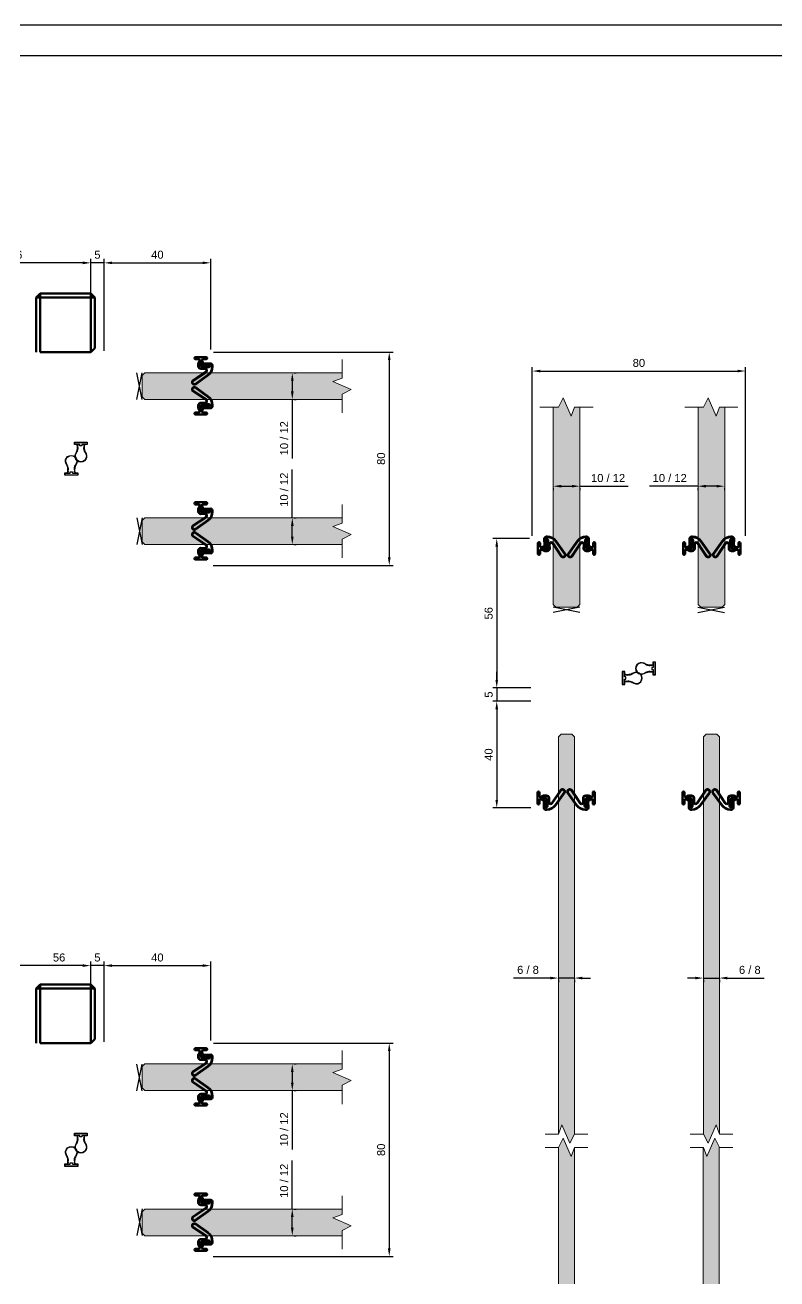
# Model space of a CAD drawing. Header units: millimetres. Extents: x 2781 to 3978, y 2153 to 2994.
# Drawn here: x 3499.7 to 3781.8, y 2524 to 2994.2 of the extents above; entities that cross this region are included whole.
import ezdxf

# ---------------------------------------------------------------- set-up
doc = ezdxf.new("R2010")
doc.units = ezdxf.units.MM
for name, color, linetype in [('48800_-_L2315', 7, 'Continuous'), ('48800_-_L3000', 7, 'Continuous'), ('__ADSSRV1_UTENTI', 7, 'Continuous'), ('Blocchi', 7, 'Continuous'), ('COMP', 41, 'Continuous'), ('PARTENZA_VERTICA', 7, 'Continuous'), ('quote', 3, 'Continuous')]:
    doc.layers.add(name, color=color, linetype=linetype)
doc.layers.add('GLASS & JOINTS', color=250, linetype='Continuous', lineweight=13)
doc.layers.add('NOTES', color=7, linetype='Continuous', lineweight=15)
doc.layers.add('GLASS HATCH', color=7, linetype='Continuous', true_color=0xb8ffed, transparency=0.5)
doc.styles.get("Standard").update_dxf_attribs({"font": 'arial.ttf'})
doc.dimstyles.new('ISO-25$0', dxfattribs={"dimtxt": 3, "dimasz": 3, "dimexe": 1.5, "dimexo": 1.5, "dimgap": 1.5, "dimtad": 1, "dimtxsty": 'Standard', "dimcen": 2.5, "dimadec": 0, "dimazin": 0, "dimtfac": 1, "dimtmove": 0, "dimatfit": 3, "dimfxl": 1, "dimarcsym": 0})

# ---------------------------------------------------------------- blocks, each defined once
blk = doc.blocks.new('48750')
at = {"layer": 'COMP'}
for p, q in [((-3.8, 1.56), (-4.38, 1.84)), ((-1.46, 1.14), (-2.05, 1.14)), ((-4.38, -1.84), (-3.8, -1.56)), ((-2.05, -1.14), (-1.46, -1.14))]:
    blk.add_line(p, q, dxfattribs=at)
blk.add_lwpolyline([(-0.95, 1.75, -0.414214), (-1.45, 1.25), (-2.05, 1.25, -0.117054), (-3.75, 1.65), (-4.33, 1.94, 1.622467), (-4.33, -1.94), (-3.75, -1.65, -0.117054), (-2.05, -1.25), (-1.45, -1.25, -0.414214), (-0.95, -1.75), (-0.95, -2.41), (0, -2.41), (0, 2.41), (-0.95, 2.41)], format="xyb", close=True, dxfattribs=at)
blk.add_lwpolyline([(-0.1, 2.32), (-0.85, 2.32), (-0.85, 0.4), (-1.35, 0.4), (-1.35, -0.4), (-0.85, -0.4), (-0.85, -2.31), (-0.1, -2.31)], close=True, dxfattribs=at)
for centre, radius, start, end in [((-5.3, 0), 2.07, 63.2948, 296.7052), ((-2.05, 5.03), 3.89, 243.2948, 270), ((-1.46, 1.75), 0.61, 270, 0), ((-2.05, -5.03), 3.89, 90, 116.7052), ((-1.46, -1.75), 0.61, 0, 90)]:
    blk.add_arc(centre, radius, start, end, dxfattribs=at)
blk = doc.blocks.new('*D7')
at = {"layer": 'Defpoints', "color": 0, "transparency": 16777216}
for p in [(3754.18, 2637.63), (3760.18, 2637.63), (3760.18, 2636.84)]:
    blk.add_point(p, dxfattribs=at)
at = {"layer": 'quote', "color": 0, "lineweight": -2, "transparency": 16777216}
for p, q in [((3751.18, 2636.84), (3748.18, 2636.84)), ((3754.18, 2636.84), (3760.18, 2636.84)), ((3754.18, 2636.13), (3754.18, 2635.34)), ((3760.18, 2636.13), (3760.18, 2635.34)), ((3763.18, 2636.84), (3776.99, 2636.84))]:
    blk.add_line(p, q, dxfattribs=at)
at = {"layer": 'quote', "color": 0, "transparency": 16777216}
for points in [[(3751.18, 2637.34), (3751.18, 2636.34), (3754.18, 2636.84)], [(3763.18, 2637.34), (3763.18, 2636.34), (3760.18, 2636.84)]]:
    blk.add_solid(points, dxfattribs=at)
at = {"layer": 'quote', "color": 0, "transparency": 16777216, "insert": (3771.59, 2639.89), "char_height": 3, "attachment_point": 5}
blk.add_mtext('6 / 8', dxfattribs=at)
blk = doc.blocks.new('48800')
at = {"layer": '48800_-_L3000', "linetype": 'Continuous', "lineweight": 5}
h = blk.add_hatch(dxfattribs=at)
h.set_pattern_fill('LINE', color=3, scale=2, angle=45, style=0)
h.set_pattern_definition([(45, (-6239.775, -3270.2284), (-4.490128, 4.490128), [])])
edge = h.paths.add_edge_path()
edge.add_arc((9.4, 2.41), 0.897, 334.1295, 494.3643)
edge.add_line((8.77, 3.05), (5.44, -1.86))
edge.add_arc((4.92, -1.52), 0.632, 270, 326.6991, ccw=False)
edge.add_arc((5, -1.51), 0.64, 180.3129, 262.8679, ccw=False)
edge.add_line((4.36, -1.52), (4.39, -0.03))
edge.add_arc((3.39, -0.03), 1, 0, 90)
edge.add_line((3.39, 0.97), (2.4, 0.97))
edge.add_arc((2.4, 0.71), 0.253, 90, 120)
edge.add_line((2.27, 0.93), (1.59, 0.54))
edge.add_arc((1.47, 0.76), 0.253, 270, 300, ccw=False)
edge.add_line((1.47, 0.51), (1.01, 0.51))
edge.add_line((1.01, 0.51), (1.01, 0.41))
edge.add_line((1.01, 0.41), (1.47, 0.41))
edge.add_arc((1.47, 0.76), 0.353, 270, 300)
edge.add_line((1.64, 0.45), (2.32, 0.85))
edge.add_arc((2.4, 0.71), 0.153, 90, 120, ccw=False)
edge.add_line((2.4, 0.87), (3.39, 0.87))
edge.add_arc((3.39, -0.03), 0.9, 0.0699, 90, ccw=False)
edge.add_line((4.29, -0.03), (4.26, -1.51))
edge.add_arc((5, -1.51), 0.74, 180.2005, 263.35)
edge.add_arc((4.92, -1.52), 0.732, 269.5118, 326.6433)
edge.add_line((5.53, -1.92), (8.85, 2.99))
edge.add_arc((9.4, 2.41), 0.797, -25.2784, 133.6585, ccw=False)
edge.add_line((10.12, 2.07), (6.71, -2.69))
edge.add_arc((3.54, -0.42), 3.9, 270, 324.4343, ccw=False)
edge.add_line((3.54, -4.32), (3.25, -4.32))
edge.add_arc((3.27, -3.48), 0.839, 196.694, 268.7318, ccw=False)
edge.add_line((2.47, -3.72), (2.5, -1.15))
edge.add_arc((2.15, -1.15), 0.353, 359.8862, 420)
edge.add_line((2.32, -0.85), (1.64, -0.45))
edge.add_arc((1.47, -0.76), 0.353, 60, 90)
edge.add_line((1.47, -0.41), (1.01, -0.41))
edge.add_line((1.01, -0.41), (1.01, -0.51))
edge.add_line((1.01, -0.51), (1.47, -0.51))
edge.add_arc((1.47, -0.76), 0.253, 60, 90, ccw=False)
edge.add_line((1.59, -0.54), (2.27, -0.93))
edge.add_arc((2.15, -1.15), 0.253, 0, 60, ccw=False)
edge.add_line((2.4, -1.15), (2.37, -3.74))
edge.add_arc((3.27, -3.48), 0.939, 195.7327, 268.8012)
edge.add_line((3.25, -4.42), (3.54, -4.42))
edge.add_arc((3.54, -0.42), 4, 270, 324.4343)
edge.add_line((6.8, -2.75), (10.2, 2.02))
at = {"layer": '48800_-_L2315', "color": 3, "linetype": 'Continuous', "lineweight": 50}
for p, q in [((2.37, 0.86), (2.37, 0.81)), ((2.37, 0.38), (2.37, 0.33)), ((3.25, 0.87), (3.25, 0.82)), ((2.37, -0.45), (2.37, -0.5)), ((2.37, -0.81), (2.37, -0.88)), ((3.25, -0.09), (3.25, -0.17)), ((3.25, -3.38), (3.25, -3.43)), ((3.25, -4.27), (3.25, -4.32))]:
    blk.add_line(p, q, dxfattribs=at)
at = {"layer": '48800_-_L3000', "color": 3, "linetype": 'Continuous', "lineweight": 50}
for p, q in [((0, 2.02), (0, -2.02)), ((0.76, 0.63), (0.76, 2.02)), ((1.47, 0.51), (1.01, 0.51)), ((1.01, 0.51), (1.01, 0.41)), ((1.01, 0.41), (1.47, 0.41)), ((1.96, 0.38), (1.01, 0.38)), ((2.27, 0.93), (1.59, 0.54)), ((1.64, 0.45), (2.32, 0.85)), ((2.35, 0.8), (1.7, 0.43)), ((1.7, 0.43), (1.96, 0.43)), ((3.39, 0.97), (2.4, 0.97)), ((2.4, 0.87), (3.39, 0.87)), ((3.39, 0.82), (2.4, 0.82)), ((8.77, 3.05), (5.44, -1.86)), ((5.53, -1.92), (8.85, 2.99)), ((8.88, 2.95), (5.57, -1.95)), ((6.67, -2.66), (10.07, 2.09)), ((10.12, 2.07), (6.71, -2.69)), ((6.8, -2.75), (10.2, 2.02)), ((0.76, -2.02), (0.76, -0.63)), ((1.01, -0.38), (2, -0.38)), ((1.47, -0.41), (1.01, -0.41)), ((1.01, -0.41), (1.01, -0.51)), ((1.01, -0.51), (1.47, -0.51)), ((1.59, -0.54), (2.27, -0.93)), ((2.32, -0.85), (1.64, -0.45)), ((2, -0.43), (1.7, -0.43)), ((1.7, -0.43), (2.35, -0.8)), ((2.4, -1.15), (2.37, -3.74)), ((2.47, -3.72), (2.5, -1.15)), ((2.55, -1.15), (2.52, -3.72)), ((2.95, -3.02), (2.95, -1.38)), ((3, -1.38), (3, -3.02)), ((3.25, -4.27), (3.54, -4.27)), ((3.54, -4.32), (3.25, -4.32)), ((3.25, -4.42), (3.54, -4.42)), ((3.76, -3.02), (3.76, -1.42)), ((3.81, -1.42), (3.81, -3.02)), ((4.21, -1.51), (4.24, -0.03)), ((4.29, -0.03), (4.26, -1.51)), ((4.36, -1.52), (4.39, -0.03))]:
    blk.add_line(p, q, dxfattribs=at)
for centre, radius, start, end in [((0.38, 2.02), 0.379, 0, 180), ((1.01, 0.63), 0.253, 180, 270), ((1.47, 0.76), 0.253, 270, 300), ((1.47, 0.76), 0.353, 270, 300), ((1.96, -1.42), 1.85, 0, 90), ((1.96, -1.42), 1.8, 0, 90), ((2.4, 0.71), 0.253, 90, 120), ((2.4, 0.71), 0.153, 90, 120), ((2.4, 0.71), 0.103, 90, 120), ((3.39, -0.03), 1, 0, 90), ((3.39, -0.03), 0.9, 0.0699, 90), ((3.39, -0.03), 0.85, 0.1094, 90), ((9.4, 2.41), 0.897, 334.1295, 134.3643), ((9.4, 2.41), 0.797, 334.7216, 133.6585), ((9.4, 2.41), 0.747, 335.0614, 133.2533), ((0.38, -2.02), 0.379, 180, 0), ((1.01, -0.63), 0.253, 90, 180), ((1.47, -0.76), 0.353, 60, 90), ((1.47, -0.76), 0.253, 60, 90), ((2, -1.38), 1, 0, 90), ((2, -1.38), 0.95, 0, 90), ((2.15, -1.15), 0.253, 0, 60), ((2.15, -1.15), 0.353, 359.8862, 60), ((2.15, -1.15), 0.403, 359.846, 60), ((3.27, -3.48), 0.939, 195.7327, 268.8012), ((3.27, -3.48), 0.839, 196.694, 268.7318), ((3.27, -3.48), 0.789, 197.2424, 268.6922), ((3.38, -3.02), 0.429, 180, 0), ((3.38, -3.02), 0.379, 180, 0), ((3.54, -0.42), 3.85, 270, 324.4343), ((3.54, -0.42), 3.9, 270, 324.4343), ((3.54, -0.42), 4, 270, 324.4343), ((5, -1.51), 0.79, 180.1525, 263.5452), ((5, -1.51), 0.74, 180.2005, 263.35), ((5, -1.51), 0.64, 180.3129, 262.8679), ((4.92, -1.52), 0.732, 269.5118, 326.6433), ((4.92, -1.52), 0.782, 269.3145, 326.6195), ((4.92, -1.52), 0.632, 270, 326.6991)]:
    blk.add_arc(centre, radius, start, end, dxfattribs=at)
at = {"layer": 'PARTENZA_VERTICA', "color": 3, "linetype": 'Continuous', "lineweight": 50}
for p, q in [((2.2, 0.72), (2.2, 0.77)), ((2.2, 0.36), (2.2, 0.41)), ((2.2, -0.45), (2.2, -0.4)), ((2.2, -0.77), (2.2, -0.72))]:
    blk.add_line(p, q, dxfattribs=at)
blk = doc.blocks.new('*D8')
at = {"layer": 'Defpoints', "color": 0, "transparency": 16777216}
for p in [(3699.78, 2637.63), (3705.78, 2637.63), (3699.78, 2636.84)]:
    blk.add_point(p, dxfattribs=at)
at = {"layer": 'quote', "color": 0, "lineweight": -2, "transparency": 16777216}
for p, q in [((3696.78, 2636.84), (3682.97, 2636.84)), ((3705.78, 2636.84), (3699.78, 2636.84)), ((3699.78, 2636.13), (3699.78, 2635.34)), ((3705.78, 2636.13), (3705.78, 2635.34)), ((3708.78, 2636.84), (3711.78, 2636.84))]:
    blk.add_line(p, q, dxfattribs=at)
at = {"layer": 'quote', "color": 0, "transparency": 16777216}
for points in [[(3696.78, 2637.34), (3696.78, 2636.34), (3699.78, 2636.84)], [(3708.78, 2637.34), (3708.78, 2636.34), (3705.78, 2636.84)]]:
    blk.add_solid(points, dxfattribs=at)
at = {"layer": 'quote', "color": 0, "transparency": 16777216, "insert": (3688.37, 2639.89), "char_height": 3, "attachment_point": 5}
blk.add_mtext('6 / 8', dxfattribs=at)
blk = doc.blocks.new('cerniera double')
at = {"layer": '__ADSSRV1_UTENTI', "color": 3, "linetype": 'Continuous', "lineweight": 50}
for p, q in [((-19, 22), (-20.5, 20.5)), ((-20.5, 20.5), (-20.5, 0)), ((-19, 20.5), (-20.5, 20.5)), ((0, 22), (-19, 22)), ((-19, 22), (-19, 20.5)), ((-19, 20.5), (0, 20.5)), ((-19, 0), (-19, 20.5)), ((1.5, 20.5), (0, 22)), ((0, 20.5), (0, 22)), ((0, 20.5), (0, 0)), ((1.5, 20.5), (0, 20.5)), ((1.5, 1.5), (1.5, 20.5)), ((-19, 0), (0, 0)), ((0, 0), (1.5, 1.5))]:
    blk.add_line(p, q, dxfattribs=at)
blk = doc.blocks.new('Cartiglio A3')
at = {"color": 6}
for points in [[(0, 726.876), (0, 0), (1034.376, 0), (1034.376, 726.876)], [(10, 716.876), (10, 10), (1024.376, 10), (1024.376, 716.876)]]:
    blk.add_lwpolyline(points, close=True, dxfattribs=at)
blk = doc.blocks.new('*D45')
at = {"layer": 'Defpoints', "color": 0, "transparency": 16777216}
for p in [(3599.14, 2863.79), (3599.93, 2863.79), (3599.14, 2853.79)]:
    blk.add_point(p, dxfattribs=at)
at = {"layer": 'quote', "color": 0, "lineweight": -2, "transparency": 16777216}
for p, q in [((3600.64, 2863.79), (3601.43, 2863.79)), ((3599.93, 2860.79), (3599.93, 2856.79)), ((3599.93, 2853.79), (3599.93, 2831.69)), ((3600.64, 2853.79), (3601.43, 2853.79))]:
    blk.add_line(p, q, dxfattribs=at)
at = {"layer": 'quote', "color": 0, "transparency": 16777216}
for points in [[(3599.43, 2860.79), (3600.43, 2860.79), (3599.93, 2863.79)], [(3599.43, 2856.79), (3600.43, 2856.79), (3599.93, 2853.79)]]:
    blk.add_solid(points, dxfattribs=at)
at = {"layer": 'quote', "color": 0, "transparency": 16777216, "insert": (3596.88, 2839.26), "char_height": 3, "attachment_point": 5, "rotation": 90}
blk.add_mtext('10 / 12', dxfattribs=at)
blk = doc.blocks.new('*D46')
at = {"layer": 'Defpoints', "color": 0, "transparency": 16777216}
for p in [(3599.14, 2809.39), (3599.93, 2809.39), (3599.14, 2799.39)]:
    blk.add_point(p, dxfattribs=at)
at = {"layer": 'quote', "color": 0, "lineweight": -2, "transparency": 16777216}
for p, q in [((3599.93, 2809.39), (3599.93, 2827.53)), ((3600.64, 2809.39), (3601.43, 2809.39)), ((3599.93, 2802.39), (3599.93, 2806.39)), ((3600.64, 2799.39), (3601.43, 2799.39))]:
    blk.add_line(p, q, dxfattribs=at)
at = {"layer": 'quote', "color": 0, "transparency": 16777216}
for points in [[(3599.43, 2806.39), (3600.43, 2806.39), (3599.93, 2809.39)], [(3599.43, 2802.39), (3600.43, 2802.39), (3599.93, 2799.39)]]:
    blk.add_solid(points, dxfattribs=at)
at = {"layer": 'quote', "color": 0, "transparency": 16777216, "insert": (3596.88, 2819.96), "char_height": 3, "attachment_point": 5, "rotation": 90}
blk.add_mtext('10 / 12', dxfattribs=at)
blk = doc.blocks.new('*D47')
at = {"layer": 'Defpoints', "color": 0, "transparency": 16777216}
for p in [(3568.81, 2871.59), (3568.8, 2791.59), (3636.31, 2791.59)]:
    blk.add_point(p, dxfattribs=at)
at = {"layer": 'quote', "color": 0, "lineweight": -2, "transparency": 16777216}
for p, q in [((3570.31, 2871.59), (3637.81, 2871.59)), ((3636.31, 2868.59), (3636.31, 2794.59)), ((3570.3, 2791.59), (3637.81, 2791.59))]:
    blk.add_line(p, q, dxfattribs=at)
at = {"layer": 'quote', "color": 0, "transparency": 16777216}
for points in [[(3635.81, 2868.59), (3636.81, 2868.59), (3636.31, 2871.59)], [(3635.81, 2794.59), (3636.81, 2794.59), (3636.31, 2791.59)]]:
    blk.add_solid(points, dxfattribs=at)
at = {"layer": 'quote', "color": 0, "transparency": 16777216, "insert": (3633.27, 2831.59), "char_height": 3, "attachment_point": 5, "rotation": 90}
blk.add_mtext('80', dxfattribs=at)
blk = doc.blocks.new('*D48')
at = {"layer": 'Defpoints', "color": 0, "transparency": 16777216}
for p in [(3569.31, 2905.02), (3529.31, 2870.59), (3569.31, 2871.09)]:
    blk.add_point(p, dxfattribs=at)
at = {"layer": 'quote', "color": 0, "lineweight": -2, "transparency": 16777216}
for p, q in [((3529.31, 2872.09), (3529.31, 2906.52)), ((3569.31, 2872.59), (3569.31, 2906.52)), ((3532.31, 2905.02), (3566.31, 2905.02))]:
    blk.add_line(p, q, dxfattribs=at)
at = {"layer": 'quote', "color": 0, "transparency": 16777216}
for points in [[(3532.31, 2905.52), (3532.31, 2904.52), (3529.31, 2905.02)], [(3566.31, 2905.52), (3566.31, 2904.52), (3569.31, 2905.02)]]:
    blk.add_solid(points, dxfattribs=at)
at = {"layer": 'quote', "color": 0, "transparency": 16777216, "insert": (3549.31, 2908.06), "char_height": 3, "attachment_point": 5}
blk.add_mtext('40', dxfattribs=at)
blk = doc.blocks.new('*D49')
at = {"layer": 'Defpoints', "color": 0, "transparency": 16777216}
for p in [(3468.31, 2905.02), (3468.31, 2871.09), (3524.31, 2870.59)]:
    blk.add_point(p, dxfattribs=at)
at = {"layer": 'quote', "color": 0, "lineweight": -2, "transparency": 16777216}
for p, q in [((3468.31, 2872.59), (3468.31, 2906.52)), ((3524.31, 2872.09), (3524.31, 2906.52)), ((3521.31, 2905.02), (3471.31, 2905.02))]:
    blk.add_line(p, q, dxfattribs=at)
at = {"layer": 'quote', "color": 0, "transparency": 16777216}
for points in [[(3471.31, 2905.52), (3471.31, 2904.52), (3468.31, 2905.02)], [(3521.31, 2905.52), (3521.31, 2904.52), (3524.31, 2905.02)]]:
    blk.add_solid(points, dxfattribs=at)
at = {"layer": 'quote', "color": 0, "transparency": 16777216, "insert": (3496.31, 2908.06), "char_height": 3, "attachment_point": 5}
blk.add_mtext('56', dxfattribs=at)
blk = doc.blocks.new('*D50')
at = {"layer": 'Defpoints', "color": 0, "transparency": 16777216}
for p in [(3524.31, 2905.02), (3524.31, 2870.59), (3529.31, 2870.59)]:
    blk.add_point(p, dxfattribs=at)
at = {"layer": 'quote', "color": 0, "lineweight": -2, "transparency": 16777216}
for p, q in [((3524.31, 2872.09), (3524.31, 2906.52)), ((3529.31, 2872.09), (3529.31, 2906.52)), ((3521.31, 2905.02), (3518.31, 2905.02)), ((3529.31, 2905.02), (3524.31, 2905.02)), ((3532.31, 2905.02), (3535.31, 2905.02))]:
    blk.add_line(p, q, dxfattribs=at)
at = {"layer": 'quote', "color": 0, "transparency": 16777216}
for points in [[(3521.31, 2905.52), (3521.31, 2904.52), (3524.31, 2905.02)], [(3532.31, 2905.52), (3532.31, 2904.52), (3529.31, 2905.02)]]:
    blk.add_solid(points, dxfattribs=at)
at = {"layer": 'quote', "color": 0, "transparency": 16777216, "insert": (3526.81, 2908.05), "char_height": 3, "attachment_point": 5}
blk.add_mtext('5', dxfattribs=at)
blk = doc.blocks.new('*D51')
at = {"layer": 'Defpoints', "color": 0, "transparency": 16777216}
for p in [(3752.11, 2822.05), (3762.11, 2822.05), (3762.11, 2821.27)]:
    blk.add_point(p, dxfattribs=at)
at = {"layer": 'quote', "color": 0, "lineweight": -2, "transparency": 16777216}
for p, q in [((3752.11, 2821.27), (3733.97, 2821.27)), ((3759.11, 2821.27), (3755.11, 2821.27)), ((3752.11, 2820.55), (3752.11, 2819.77)), ((3762.11, 2820.55), (3762.11, 2819.77))]:
    blk.add_line(p, q, dxfattribs=at)
at = {"layer": 'quote', "color": 0, "transparency": 16777216}
for points in [[(3755.11, 2821.77), (3755.11, 2820.77), (3752.11, 2821.27)], [(3759.11, 2821.77), (3759.11, 2820.77), (3762.11, 2821.27)]]:
    blk.add_solid(points, dxfattribs=at)
at = {"layer": 'quote', "color": 0, "transparency": 16777216, "insert": (3741.54, 2824.32), "char_height": 3, "attachment_point": 5}
blk.add_mtext('10 / 12', dxfattribs=at)
blk = doc.blocks.new('*D61')
at = {"layer": 'Defpoints', "color": 0, "transparency": 16777216}
for p in [(3599.14, 2604.63), (3599.93, 2604.63), (3599.14, 2594.63)]:
    blk.add_point(p, dxfattribs=at)
at = {"layer": 'quote', "color": 0, "lineweight": -2, "transparency": 16777216}
for p, q in [((3599.93, 2601.63), (3599.93, 2597.63)), ((3600.64, 2604.63), (3601.43, 2604.63)), ((3599.93, 2594.63), (3599.93, 2572.53)), ((3600.64, 2594.63), (3601.43, 2594.63))]:
    blk.add_line(p, q, dxfattribs=at)
at = {"layer": 'quote', "color": 0, "transparency": 16777216}
for points in [[(3599.43, 2601.63), (3600.43, 2601.63), (3599.93, 2604.63)], [(3599.43, 2597.63), (3600.43, 2597.63), (3599.93, 2594.63)]]:
    blk.add_solid(points, dxfattribs=at)
at = {"layer": 'quote', "color": 0, "transparency": 16777216, "insert": (3596.88, 2580.1), "char_height": 3, "attachment_point": 5, "rotation": 90}
blk.add_mtext('10 / 12', dxfattribs=at)
blk = doc.blocks.new('*D62')
at = {"layer": 'Defpoints', "color": 0, "transparency": 16777216}
for p in [(3599.14, 2550.23), (3599.93, 2550.23), (3599.14, 2540.23)]:
    blk.add_point(p, dxfattribs=at)
at = {"layer": 'quote', "color": 0, "lineweight": -2, "transparency": 16777216}
for p, q in [((3599.93, 2550.23), (3599.93, 2568.37)), ((3600.64, 2550.23), (3601.43, 2550.23)), ((3599.93, 2543.23), (3599.93, 2547.23)), ((3600.64, 2540.23), (3601.43, 2540.23))]:
    blk.add_line(p, q, dxfattribs=at)
at = {"layer": 'quote', "color": 0, "transparency": 16777216}
for points in [[(3599.43, 2547.23), (3600.43, 2547.23), (3599.93, 2550.23)], [(3599.43, 2543.23), (3600.43, 2543.23), (3599.93, 2540.23)]]:
    blk.add_solid(points, dxfattribs=at)
at = {"layer": 'quote', "color": 0, "transparency": 16777216, "insert": (3596.88, 2560.8), "char_height": 3, "attachment_point": 5, "rotation": 90}
blk.add_mtext('10 / 12', dxfattribs=at)
blk = doc.blocks.new('*D63')
at = {"layer": 'Defpoints', "color": 0, "transparency": 16777216}
for p in [(3568.81, 2612.43), (3568.8, 2532.43), (3636.31, 2532.43)]:
    blk.add_point(p, dxfattribs=at)
at = {"layer": 'quote', "color": 0, "lineweight": -2, "transparency": 16777216}
for p, q in [((3570.31, 2612.43), (3637.81, 2612.43)), ((3636.31, 2609.43), (3636.31, 2535.43)), ((3570.3, 2532.43), (3637.81, 2532.43))]:
    blk.add_line(p, q, dxfattribs=at)
at = {"layer": 'quote', "color": 0, "transparency": 16777216}
for points in [[(3635.81, 2609.43), (3636.81, 2609.43), (3636.31, 2612.43)], [(3635.81, 2535.43), (3636.81, 2535.43), (3636.31, 2532.43)]]:
    blk.add_solid(points, dxfattribs=at)
at = {"layer": 'quote', "color": 0, "transparency": 16777216, "insert": (3633.27, 2572.43), "char_height": 3, "attachment_point": 5, "rotation": 90}
blk.add_mtext('80', dxfattribs=at)
blk = doc.blocks.new('*D64')
at = {"layer": 'Defpoints', "color": 0, "transparency": 16777216}
for p in [(3569.31, 2641.5), (3529.31, 2611.43), (3569.31, 2611.94)]:
    blk.add_point(p, dxfattribs=at)
at = {"layer": 'quote', "color": 0, "lineweight": -2, "transparency": 16777216}
for p, q in [((3529.31, 2612.93), (3529.31, 2643)), ((3569.31, 2613.44), (3569.31, 2643)), ((3532.31, 2641.5), (3566.31, 2641.5))]:
    blk.add_line(p, q, dxfattribs=at)
at = {"layer": 'quote', "color": 0, "transparency": 16777216}
for points in [[(3532.31, 2642), (3532.31, 2641), (3529.31, 2641.5)], [(3566.31, 2642), (3566.31, 2641), (3569.31, 2641.5)]]:
    blk.add_solid(points, dxfattribs=at)
at = {"layer": 'quote', "color": 0, "transparency": 16777216, "insert": (3549.31, 2644.53), "char_height": 3, "attachment_point": 5}
blk.add_mtext('40', dxfattribs=at)
blk = doc.blocks.new('*D65')
at = {"layer": 'Defpoints', "color": 0, "transparency": 16777216}
for p in [(3468.31, 2641.5), (3468.31, 2611.93), (3524.31, 2611.43)]:
    blk.add_point(p, dxfattribs=at)
at = {"layer": 'quote', "color": 0, "lineweight": -2, "transparency": 16777216}
for p, q in [((3468.31, 2613.43), (3468.31, 2643)), ((3524.31, 2612.93), (3524.31, 2643)), ((3521.31, 2641.5), (3471.31, 2641.5))]:
    blk.add_line(p, q, dxfattribs=at)
at = {"layer": 'quote', "color": 0, "transparency": 16777216}
for points in [[(3471.31, 2642), (3471.31, 2641), (3468.31, 2641.5)], [(3521.31, 2642), (3521.31, 2641), (3524.31, 2641.5)]]:
    blk.add_solid(points, dxfattribs=at)
at = {"layer": 'quote', "color": 0, "transparency": 16777216, "insert": (3512.44, 2644.53), "char_height": 3, "attachment_point": 5}
blk.add_mtext('56', dxfattribs=at)
blk = doc.blocks.new('*D66')
at = {"layer": 'Defpoints', "color": 0, "transparency": 16777216}
for p in [(3524.31, 2641.5), (3524.31, 2611.43), (3529.31, 2611.43)]:
    blk.add_point(p, dxfattribs=at)
at = {"layer": 'quote', "color": 0, "lineweight": -2, "transparency": 16777216}
for p, q in [((3524.31, 2612.93), (3524.31, 2643)), ((3529.31, 2612.93), (3529.31, 2643)), ((3521.31, 2641.5), (3518.31, 2641.5)), ((3529.31, 2641.5), (3524.31, 2641.5)), ((3532.31, 2641.5), (3535.31, 2641.5))]:
    blk.add_line(p, q, dxfattribs=at)
at = {"layer": 'quote', "color": 0, "transparency": 16777216}
for points in [[(3521.31, 2642), (3521.31, 2641), (3524.31, 2641.5)], [(3532.31, 2642), (3532.31, 2641), (3529.31, 2641.5)]]:
    blk.add_solid(points, dxfattribs=at)
at = {"layer": 'quote', "color": 0, "transparency": 16777216, "insert": (3526.81, 2644.53), "char_height": 3, "attachment_point": 5}
blk.add_mtext('5', dxfattribs=at)
blk = doc.blocks.new('*D83')
at = {"layer": 'Defpoints', "color": 0, "transparency": 16777216}
for p in [(3769.98, 2864.45), (3689.98, 2801.12), (3769.98, 2801.12)]:
    blk.add_point(p, dxfattribs=at)
at = {"layer": 'quote', "color": 0, "lineweight": -2, "transparency": 16777216}
for p, q in [((3689.98, 2802.62), (3689.98, 2865.95)), ((3692.98, 2864.45), (3766.98, 2864.45)), ((3769.98, 2802.62), (3769.98, 2865.95))]:
    blk.add_line(p, q, dxfattribs=at)
at = {"layer": 'quote', "color": 0, "transparency": 16777216}
for points in [[(3692.98, 2864.95), (3692.98, 2863.95), (3689.98, 2864.45)], [(3766.98, 2864.95), (3766.98, 2863.95), (3769.98, 2864.45)]]:
    blk.add_solid(points, dxfattribs=at)
at = {"layer": 'quote', "color": 0, "transparency": 16777216, "insert": (3729.98, 2867.48), "char_height": 3, "attachment_point": 5}
blk.add_mtext('80', dxfattribs=at)
blk = doc.blocks.new('*D84')
at = {"layer": 'Defpoints', "color": 0, "transparency": 16777216}
for p in [(3697.85, 2822.05), (3697.85, 2821.27), (3707.85, 2822.05)]:
    blk.add_point(p, dxfattribs=at)
at = {"layer": 'quote', "color": 0, "lineweight": -2, "transparency": 16777216}
for p, q in [((3700.85, 2821.27), (3704.85, 2821.27)), ((3707.85, 2821.27), (3725.99, 2821.27)), ((3697.85, 2820.55), (3697.85, 2819.77)), ((3707.85, 2820.55), (3707.85, 2819.77))]:
    blk.add_line(p, q, dxfattribs=at)
at = {"layer": 'quote', "color": 0, "transparency": 16777216}
for points in [[(3700.85, 2821.77), (3700.85, 2820.77), (3697.85, 2821.27)], [(3704.85, 2821.77), (3704.85, 2820.77), (3707.85, 2821.27)]]:
    blk.add_solid(points, dxfattribs=at)
at = {"layer": 'quote', "color": 0, "transparency": 16777216, "insert": (3718.42, 2824.32), "char_height": 3, "attachment_point": 5}
blk.add_mtext('10 / 12', dxfattribs=at)
blk = doc.blocks.new('*D85')
at = {"layer": 'Defpoints', "color": 0, "transparency": 16777216}
for p in [(3690.48, 2801.63), (3676.64, 2745.63), (3690.98, 2745.63)]:
    blk.add_point(p, dxfattribs=at)
at = {"layer": 'quote', "color": 0, "lineweight": -2, "transparency": 16777216}
for p, q in [((3688.98, 2801.63), (3675.14, 2801.63)), ((3676.64, 2798.63), (3676.64, 2748.63)), ((3689.48, 2745.63), (3675.14, 2745.63))]:
    blk.add_line(p, q, dxfattribs=at)
at = {"layer": 'quote', "color": 0, "transparency": 16777216}
for points in [[(3676.14, 2798.63), (3677.14, 2798.63), (3676.64, 2801.63)], [(3676.14, 2748.63), (3677.14, 2748.63), (3676.64, 2745.63)]]:
    blk.add_solid(points, dxfattribs=at)
at = {"layer": 'quote', "color": 0, "transparency": 16777216, "insert": (3673.61, 2773.63), "char_height": 3, "attachment_point": 5, "rotation": 90}
blk.add_mtext('56', dxfattribs=at)
blk = doc.blocks.new('*D86')
at = {"layer": 'Defpoints', "color": 0, "transparency": 16777216}
for p in [(3690.98, 2745.63), (3676.64, 2740.63), (3690.98, 2740.63)]:
    blk.add_point(p, dxfattribs=at)
at = {"layer": 'quote', "color": 0, "lineweight": -2, "transparency": 16777216}
for p, q in [((3676.64, 2748.63), (3676.64, 2751.63)), ((3689.48, 2745.63), (3675.14, 2745.63)), ((3676.64, 2745.63), (3676.64, 2740.63)), ((3689.48, 2740.63), (3675.14, 2740.63)), ((3676.64, 2737.63), (3676.64, 2734.63))]:
    blk.add_line(p, q, dxfattribs=at)
at = {"layer": 'quote', "color": 0, "transparency": 16777216}
for points in [[(3676.14, 2748.63), (3677.14, 2748.63), (3676.64, 2745.63)], [(3676.14, 2737.63), (3677.14, 2737.63), (3676.64, 2740.63)]]:
    blk.add_solid(points, dxfattribs=at)
at = {"layer": 'quote', "color": 0, "transparency": 16777216, "insert": (3673.62, 2743.13), "char_height": 3, "attachment_point": 5, "rotation": 90}
blk.add_mtext('5', dxfattribs=at)
blk = doc.blocks.new('*D87')
at = {"layer": 'Defpoints', "color": 0, "transparency": 16777216}
for p in [(3690.98, 2740.63), (3676.64, 2700.63), (3690.98, 2700.63)]:
    blk.add_point(p, dxfattribs=at)
at = {"layer": 'quote', "color": 0, "lineweight": -2, "transparency": 16777216}
for p, q in [((3689.48, 2740.63), (3675.14, 2740.63)), ((3676.64, 2737.63), (3676.64, 2703.63)), ((3689.48, 2700.63), (3675.14, 2700.63))]:
    blk.add_line(p, q, dxfattribs=at)
at = {"layer": 'quote', "color": 0, "transparency": 16777216}
for points in [[(3676.14, 2737.63), (3677.14, 2737.63), (3676.64, 2740.63)], [(3676.14, 2703.63), (3677.14, 2703.63), (3676.64, 2700.63)]]:
    blk.add_solid(points, dxfattribs=at)
at = {"layer": 'quote', "color": 0, "transparency": 16777216, "insert": (3673.61, 2720.63), "char_height": 3, "attachment_point": 5, "rotation": 90}
blk.add_mtext('40', dxfattribs=at)

msp = doc.modelspace()

# ---------------------------------------------------------------- hatches: boundary and pattern name
at = {"layer": 'GLASS HATCH'}
h = msp.add_hatch(color=256, dxfattribs=at)
h.dxf.hatch_style = 1
h.paths.add_polyline_path([(3544.611, 2863.788), (3543.611, 2862.788), (3543.611, 2854.788), (3544.611, 2853.788), (3618.617, 2853.788), (3618.617, 2855.77), (3622.051, 2857.52), (3615.183, 2860.52), (3618.617, 2861.77), (3618.617, 2863.788)])
h = msp.add_hatch(color=256, dxfattribs=at)
h.dxf.hatch_style = 1
h.paths.add_polyline_path([(3707.779, 2850.937), (3705.761, 2850.937), (3704.511, 2847.503), (3701.511, 2854.372), (3699.761, 2850.937), (3697.779, 2850.937), (3697.779, 2776.932), (3698.779, 2775.932), (3706.779, 2775.932), (3707.779, 2776.932)])
h = msp.add_hatch(color=256, dxfattribs=at)
h.dxf.hatch_style = 1
h.paths.add_polyline_path([(3762.179, 2850.937), (3760.161, 2850.937), (3758.911, 2847.503), (3755.911, 2854.372), (3754.161, 2850.937), (3752.179, 2850.937), (3752.179, 2776.932), (3753.179, 2775.932), (3761.179, 2775.932), (3762.179, 2776.932)])
h = msp.add_hatch(color=256, dxfattribs=at)
h.dxf.hatch_style = 1
h.paths.add_polyline_path([(3544.611, 2809.388), (3543.611, 2808.388), (3543.611, 2800.388), (3544.611, 2799.388), (3618.617, 2799.388), (3618.617, 2801.37), (3622.051, 2803.12), (3615.183, 2806.12), (3618.617, 2807.37), (3618.617, 2809.388)])
h = msp.add_hatch(color=256, dxfattribs=at)
h.dxf.hatch_style = 1
h.paths.add_polyline_path([(3699.779, 2578.326), (3699.797, 2578.326), (3701.047, 2581.76), (3704.047, 2574.892), (3705.779, 2578.291), (3705.779, 2727.332), (3704.779, 2728.332), (3700.779, 2728.332), (3699.779, 2727.332)])
h = msp.add_hatch(color=256, dxfattribs=at)
h.dxf.hatch_style = 1
h.paths.add_polyline_path([(3760.179, 2727.332), (3759.179, 2728.332), (3755.179, 2728.332), (3754.179, 2727.332), (3754.179, 2578.291), (3755.911, 2574.892), (3758.911, 2581.76), (3760.161, 2578.326), (3760.179, 2578.326)])
h = msp.add_hatch(color=256, dxfattribs=at)
h.dxf.hatch_style = 1
h.paths.add_polyline_path([(3544.611, 2604.629), (3543.611, 2603.629), (3543.611, 2595.629), (3544.611, 2594.629), (3618.617, 2594.629), (3618.617, 2596.611), (3622.051, 2598.361), (3615.183, 2601.361), (3618.617, 2602.611), (3618.617, 2604.629)])
h = msp.add_hatch(color=256, dxfattribs=at)
h.dxf.hatch_style = 1
h.paths.add_polyline_path([(3699.815, 2430.88), (3700.815, 2429.88), (3704.815, 2429.88), (3705.815, 2430.88), (3705.815, 2573.326), (3705.797, 2573.326), (3704.547, 2569.892), (3701.547, 2576.76), (3699.815, 2573.361)])
h = msp.add_hatch(color=256, dxfattribs=at)
h.dxf.hatch_style = 1
h.paths.add_polyline_path([(3760.143, 2573.361), (3758.411, 2576.76), (3755.411, 2569.892), (3754.161, 2573.326), (3754.143, 2573.326), (3754.143, 2430.88), (3755.143, 2429.88), (3759.143, 2429.88), (3760.143, 2430.88)])
h = msp.add_hatch(color=256, dxfattribs=at)
h.dxf.hatch_style = 1
h.paths.add_polyline_path([(3544.611, 2550.229), (3543.611, 2549.229), (3543.611, 2541.229), (3544.611, 2540.229), (3618.617, 2540.229), (3618.617, 2542.211), (3622.051, 2543.961), (3615.183, 2546.961), (3618.617, 2548.211), (3618.617, 2550.229)])

# ---------------------------------------------------------------- linework, layer by layer
at = {"layer": 'Blocchi', "color": 8}
for p, q in [((3543.611, 2853.752), (3541.611, 2863.752)), ((3541.611, 2853.752), (3543.611, 2863.752)), ((3543.611, 2809.424), (3541.611, 2799.424)), ((3541.611, 2809.424), (3543.611, 2799.424)), ((3707.815, 2775.932), (3697.815, 2773.932)), ((3707.815, 2773.932), (3697.815, 2775.932)), ((3752.143, 2775.932), (3762.143, 2773.932)), ((3752.143, 2773.932), (3762.143, 2775.932)), ((3543.611, 2594.593), (3541.611, 2604.593)), ((3541.611, 2594.593), (3543.611, 2604.593)), ((3543.611, 2550.265), (3541.611, 2540.265)), ((3541.611, 2550.265), (3543.611, 2540.265))]:
    msp.add_line(p, q, dxfattribs=at)
at = {"layer": 'GLASS & JOINTS'}
for points in [[(3618.617, 2868.77), (3618.617, 2861.77), (3615.183, 2860.52), (3622.051, 2857.52), (3618.617, 2855.77), (3618.617, 2848.77)], [(3618.617, 2863.788), (3544.611, 2863.788), (3543.611, 2862.788), (3543.611, 2854.788), (3544.611, 2853.788), (3618.617, 2853.788)], [(3712.761, 2850.937), (3705.761, 2850.937), (3704.511, 2847.503), (3701.511, 2854.372), (3699.761, 2850.937), (3692.761, 2850.937)], [(3767.161, 2850.937), (3760.161, 2850.937), (3758.911, 2847.503), (3755.911, 2854.372), (3754.161, 2850.937), (3747.161, 2850.937)], [(3707.779, 2850.937), (3707.779, 2776.932), (3706.779, 2775.932), (3698.779, 2775.932), (3697.779, 2776.932), (3697.779, 2850.937)], [(3762.179, 2850.937), (3762.179, 2776.932), (3761.179, 2775.932), (3753.179, 2775.932), (3752.179, 2776.932), (3752.179, 2850.937)], [(3618.617, 2814.37), (3618.617, 2807.37), (3615.183, 2806.12), (3622.051, 2803.12), (3618.617, 2801.37), (3618.617, 2794.37)], [(3618.617, 2809.388), (3544.611, 2809.388), (3543.611, 2808.388), (3543.611, 2800.388), (3544.611, 2799.388), (3618.617, 2799.388)], [(3699.779, 2578.326), (3699.779, 2727.332), (3700.779, 2728.332), (3704.779, 2728.332), (3705.779, 2727.332), (3705.779, 2578.326)], [(3760.179, 2578.326), (3760.179, 2727.332), (3759.179, 2728.332), (3755.179, 2728.332), (3754.179, 2727.332), (3754.179, 2578.326)], [(3618.617, 2609.611), (3618.617, 2602.611), (3615.183, 2601.361), (3622.051, 2598.361), (3618.617, 2596.611), (3618.617, 2589.611)], [(3618.617, 2604.629), (3544.611, 2604.629), (3543.611, 2603.629), (3543.611, 2595.629), (3544.611, 2594.629), (3618.617, 2594.629)], [(3705.815, 2573.326), (3705.815, 2430.88), (3704.815, 2429.88), (3700.815, 2429.88), (3699.815, 2430.88), (3699.815, 2573.326)], [(3754.143, 2573.326), (3754.143, 2430.88), (3755.143, 2429.88), (3759.143, 2429.88), (3760.143, 2430.88), (3760.143, 2573.326)], [(3618.617, 2555.211), (3618.617, 2548.211), (3615.183, 2546.961), (3622.051, 2543.961), (3618.617, 2542.211), (3618.617, 2535.211)], [(3618.617, 2550.229), (3544.611, 2550.229), (3543.611, 2549.229), (3543.611, 2541.229), (3544.611, 2540.229), (3618.617, 2540.229)]]:
    msp.add_lwpolyline(points, dxfattribs=at)
at = {"layer": 'NOTES', "linetype": 'Continuous'}
for points in [[(3694.797, 2578.326), (3699.797, 2578.326), (3701.047, 2581.76), (3704.047, 2574.892), (3705.797, 2578.326), (3710.797, 2578.326)], [(3765.161, 2578.326), (3760.161, 2578.326), (3758.911, 2581.76), (3755.911, 2574.892), (3754.161, 2578.326), (3749.161, 2578.326)], [(3710.797, 2573.326), (3705.797, 2573.326), (3704.547, 2569.892), (3701.547, 2576.76), (3699.797, 2573.326), (3694.797, 2573.326)], [(3749.161, 2573.326), (3754.161, 2573.326), (3755.411, 2569.892), (3758.411, 2576.76), (3760.161, 2573.326), (3765.161, 2573.326)]]:
    msp.add_lwpolyline(points, dxfattribs=at)

# ---------------------------------------------------------------- block references
at = {"xscale": 1.157006146853121, "yscale": 1.157006146853121, "zscale": 1.157006146853121}
msp.add_blockref('Cartiglio A3', (2780.911, 2153.182), dxfattribs=at)
at = {"xscale": -1}
for p, rotation in [((3565.611, 2869.663), 90), ((3565.611, 2815.228), 90), ((3692.12, 2797.932), 180), ((3746.554, 2797.932), 180), ((3565.611, 2610.504), 90), ((3565.611, 2556.07), 90)]:
    msp.add_blockref('48800', p, dxfattribs=dict(at, rotation=rotation))
for p, rotation in [((3565.611, 2848.164), 90.00000000000001), ((3565.611, 2793.729), 90.00000000000001), ((3713.619, 2797.932), 180), ((3768.054, 2797.932), 180), ((3565.611, 2589.005), 90.00000000000001), ((3565.611, 2534.57), 90.00000000000001)]:
    msp.add_blockref('48800', p, dxfattribs=dict(rotation=rotation))
for p in [(3691.903, 2704.332), (3746.338, 2704.332)]:
    msp.add_blockref('48800', p)
for p in [(3713.403, 2704.332), (3767.838, 2704.332)]:
    msp.add_blockref('48800', p, dxfattribs=at)
at = {"layer": 'Blocchi', "color": 2}
for p in [(3524.311, 2871.588), (3524.311, 2612.429)]:
    msp.add_blockref('cerniera double', p, dxfattribs=at)
at = {"layer": 'Blocchi', "xscale": -1}
for p, rotation in [((3520.611, 2837.815), 270), ((3517.012, 2825.361), 90), ((3520.611, 2578.656), 270), ((3517.012, 2566.202), 90)]:
    msp.add_blockref('48750', p, dxfattribs=dict(at, rotation=rotation))
at = {"layer": 'Blocchi'}
msp.add_blockref('48750', (3736.205, 2752.932), dxfattribs=at)
at = {"layer": 'Blocchi', "rotation": 180}
msp.add_blockref('48750', (3723.752, 2749.332), dxfattribs=at)

# ---------------------------------------------------------------- dimensions: what is measured, and where the dimension line sits
at = {"layer": 'quote'}
for base, p1, p2, angle, picture, middle in [((3468.312, 2905.024), (3524.311, 2870.588), (3468.312, 2871.088), 180, '*D49', (3496.311, 2908.056)), ((3636.306, 2791.588), (3568.811, 2871.588), (3568.803, 2791.588), 90, '*D47', (3633.274, 2831.588)), ((3676.643, 2745.632), (3690.479, 2801.632), (3690.979, 2745.632), 90, '*D85', (3673.611, 2773.632)), ((3676.643, 2740.632), (3690.979, 2745.632), (3690.979, 2740.632), 90, '*D86', (3673.617, 2743.132)), ((3676.643, 2700.632), (3690.979, 2740.632), (3690.979, 2700.632), 90, '*D87', (3673.611, 2720.632)), ((3524.311, 2641.501), (3529.311, 2611.429), (3524.311, 2611.429), 180, '*D66', (3526.811, 2644.527)), ((3636.306, 2532.429), (3568.811, 2612.429), (3568.803, 2532.429), 90, '*D63', (3633.274, 2572.429))]:
    dim = msp.add_linear_dim(base=base, p1=p1, p2=p2, angle=angle, dimstyle='ISO-25$0', dxfattribs=at)
    dim.commit()
    dim.dimension.update_dxf_attribs({"geometry": picture, "text_midpoint": middle})
for base, p1, p2, picture, middle in [((3524.311, 2905.024), (3529.311, 2870.588), (3524.311, 2870.588), '*D50', (3526.811, 2908.05)), ((3769.979, 2864.453), (3689.979, 2801.123), (3769.979, 2801.123), '*D83', (3729.979, 2867.485))]:
    dim = msp.add_linear_dim(base=base, p1=p1, p2=p2, dimstyle='ISO-25$0', dxfattribs=at)
    dim.commit()
    dim.dimension.update_dxf_attribs({"geometry": picture, "text_midpoint": middle})
for base, p1, p2, picture, middle in [((3569.311, 2905.024), (3529.311, 2870.588), (3569.311, 2871.094), '*D48', (3549.311, 2905.024)), ((3468.312, 2641.501), (3524.311, 2611.429), (3468.312, 2611.929), '*D65', (3512.444, 2641.501)), ((3569.311, 2641.501), (3529.311, 2611.429), (3569.311, 2611.936), '*D64', (3549.311, 2641.501))]:
    dim = msp.add_linear_dim(base=base, p1=p1, p2=p2, angle=180, dimstyle='ISO-25$0', dxfattribs=at)
    dim.commit()
    dim.dimension.update_dxf_attribs({"geometry": picture, "text_midpoint": middle, "dimtype": 160})
for base, p1, p2, angle, text, picture, middle in [((3599.927, 2863.788), (3599.14, 2853.788), (3599.14, 2863.788), 270, '<> / 12', '*D45', (3599.927, 2839.256)), ((3697.851, 2821.266), (3707.851, 2822.053), (3697.851, 2822.053), 0, '<> / 12', '*D84', (3718.42, 2821.266)), ((3762.106, 2821.266), (3752.106, 2822.053), (3762.106, 2822.053), 180, '<> / 12', '*D51', (3741.537, 2821.266)), ((3599.927, 2809.388), (3599.14, 2799.388), (3599.14, 2809.388), 270, '<> / 12', '*D46', (3599.927, 2819.957)), ((3760.179, 2636.842), (3754.179, 2637.629), (3760.179, 2637.629), 180, '<> / 8', '*D7', (3771.585, 2636.842)), ((3599.927, 2604.629), (3599.14, 2594.629), (3599.14, 2604.629), 270, '<> / 12', '*D61', (3599.927, 2580.097)), ((3599.927, 2550.229), (3599.14, 2540.229), (3599.14, 2550.229), 270, '<> / 12', '*D62', (3599.927, 2560.799))]:
    dim = msp.add_linear_dim(base=base, p1=p1, p2=p2, angle=angle, text=text, dimstyle='ISO-25$0', dxfattribs=at)
    dim.commit()
    dim.dimension.update_dxf_attribs({"geometry": picture, "text_midpoint": middle, "dimtype": 160})
dim = msp.add_linear_dim(base=(3699.779, 2636.842), p1=(3705.779, 2637.629), p2=(3699.779, 2637.629), text='<> / 8', dimstyle='ISO-25$0', dxfattribs=at)
dim.commit()
dim.dimension.update_dxf_attribs({"geometry": '*D8', "text_midpoint": (3688.372, 2636.842), "dimtype": 160})

doc.saveas('drawing.dxf')
